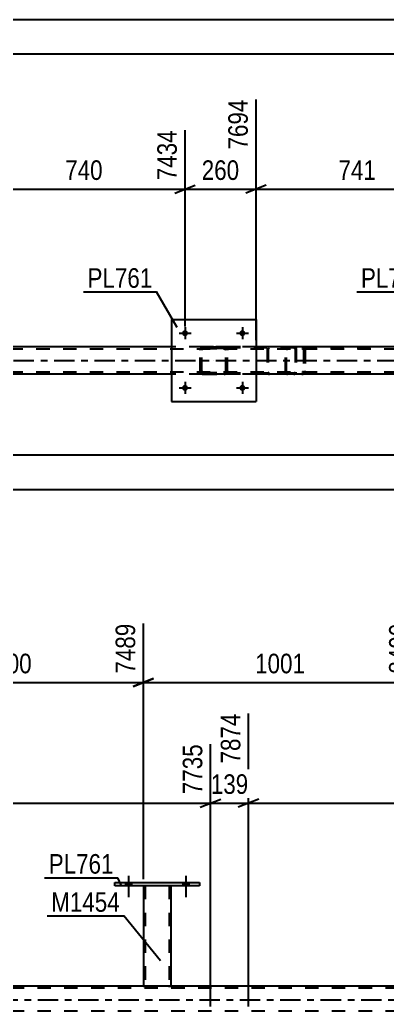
# Model space of a CAD drawing. Header units: millimetres. Extents: x 0 to 841, y 0 to 594.
# Drawn here: x 349.6 to 403.4, y 449 to 594 of the extents above; entities that cross this region are included whole.
import ezdxf

# ---------------------------------------------------------------- set-up
doc = ezdxf.new("R2010")
doc.units = ezdxf.units.MM
doc.linetypes.add('DXK_LINE_DOT2', pattern=[3.9198, 1.9599, -1.9599])
doc.linetypes.add('DXK_LINE_DOT3', pattern=[5.9187, 2.979, -0.9799, 0.9799, -0.9799])
doc.styles.add('Arial Narrow', font='ARIALN.TTF', dxfattribs={"height": 0.2})

# ---------------------------------------------------------------- blocks, each defined once
blk = doc.blocks.new('Unknown-814553284-1133')
at = {"color": 5, "linetype": 'Continuous'}
for p, q in [((841, 594), (0, 594)), ((836, 589), (5, 589))]:
    blk.add_line(p, q, dxfattribs=at)
blk = doc.blocks.new('Part-814553284-2963 - 2913')
at = {"color": 7, "linetype": 'DXK_LINE_DOT2'}
for p, q in [((753.76, 545.84), (76.4, 545.84)), ((384.16, 546.16), (371.76, 546.16)), ((753.76, 542.48), (76.4, 542.48)), ((384.16, 542.16), (371.76, 542.16))]:
    blk.add_line(p, q, dxfattribs=at)
at = {"color": 2, "linetype": 'Continuous'}
for p, q in [((371.76, 546.16), (344.16, 546.16)), ((411.81, 546.16), (384.16, 546.16)), ((371.76, 542.16), (344.16, 542.16)), ((411.81, 542.16), (384.16, 542.16))]:
    blk.add_line(p, q, dxfattribs=at)
at = {"color": 7, "linetype": 'DXK_LINE_DOT3'}
blk.add_line((76.4, 544.16), (753.76, 544.16), dxfattribs=at)
blk = doc.blocks.new('Bolt-814553284-3011 - 2913')
at = {"linetype": 'Continuous'}
for points in [[(374.2, 548.16, -1), (373.32, 548.16, -1)], [(382.6, 548.16, -1), (381.72, 548.16, -1)]]:
    blk.add_hatch(color=1, dxfattribs=at).paths.add_polyline_path(points)
at = {"color": 1, "linetype": 'Continuous'}
for p, q in [((373.76, 549.04), (373.76, 547.28)), ((382.16, 549.04), (382.16, 547.28)), ((372.88, 548.16), (374.64, 548.16)), ((381.28, 548.16), (383.04, 548.16))]:
    blk.add_line(p, q, dxfattribs=at)
blk = doc.blocks.new('Bolt-814553284-3012 - 2913')
at = {"linetype": 'Continuous'}
for points in [[(374.2, 540.16, -1), (373.32, 540.16, -1)], [(382.6, 540.16, -1), (381.72, 540.16, -1)]]:
    blk.add_hatch(color=1, dxfattribs=at).paths.add_polyline_path(points)
at = {"color": 1, "linetype": 'Continuous'}
for p, q in [((373.76, 541.04), (373.76, 539.28)), ((382.16, 541.04), (382.16, 539.28)), ((372.88, 540.16), (374.64, 540.16)), ((381.28, 540.16), (383.04, 540.16))]:
    blk.add_line(p, q, dxfattribs=at)
blk = doc.blocks.new('Part-814553284-3097 - 2913')
at = {"color": 7, "linetype": 'DXK_LINE_DOT2'}
for p, q in [((375.96, 545.68), (375.99, 545.86)), ((375.99, 545.86), (375.96, 545.68)), ((375.96, 542.64), (375.96, 545.68)), ((376.2, 545.68), (376.21, 545.77)), ((376.21, 545.77), (376.2, 545.68)), ((376.2, 542.64), (376.2, 545.68)), ((376.21, 545.77), (376.27, 545.85)), ((376.27, 545.85), (376.21, 545.77)), ((376.25, 546.12), (376.44, 546.16)), ((376.44, 546.16), (376.25, 546.12)), ((376.27, 545.85), (376.34, 545.9)), ((376.34, 545.9), (376.27, 545.85)), ((376.34, 545.9), (376.44, 545.92)), ((376.44, 545.92), (376.34, 545.9)), ((376.44, 546.16), (379.48, 546.16)), ((376.44, 546.16), (376.44, 546.16)), ((376.44, 546.16), (379.48, 546.16)), ((376.44, 545.92), (379.48, 545.92)), ((376.44, 545.92), (376.44, 545.92)), ((379.48, 545.92), (376.44, 545.92)), ((379.48, 546.16), (379.48, 546.16)), ((379.48, 546.16), (379.66, 546.12)), ((379.66, 546.12), (379.48, 546.16)), ((379.48, 545.92), (379.48, 545.92)), ((379.48, 545.92), (379.57, 545.9)), ((379.57, 545.9), (379.48, 545.92)), ((379.57, 545.9), (379.65, 545.85)), ((379.65, 545.85), (379.57, 545.9)), ((379.65, 545.85), (379.7, 545.77)), ((379.7, 545.77), (379.65, 545.85)), ((379.7, 545.77), (379.72, 545.68)), ((379.72, 545.68), (379.7, 545.77)), ((379.72, 542.64), (379.72, 545.68)), ((379.92, 545.86), (379.96, 545.68)), ((379.96, 545.68), (379.92, 545.86)), ((379.96, 542.64), (379.96, 545.68)), ((375.99, 542.45), (375.96, 542.64)), ((375.96, 542.64), (375.99, 542.45)), ((376.21, 542.54), (376.2, 542.64)), ((376.2, 542.64), (376.21, 542.55)), ((376.21, 542.55), (376.27, 542.47)), ((376.27, 542.47), (376.21, 542.54)), ((376.34, 542.41), (376.27, 542.47)), ((376.27, 542.47), (376.34, 542.42)), ((376.34, 542.42), (376.44, 542.4)), ((376.44, 542.4), (376.34, 542.41)), ((376.44, 542.4), (379.48, 542.4)), ((376.44, 542.4), (376.44, 542.4)), ((376.44, 542.4), (379.48, 542.4)), ((379.48, 542.4), (379.57, 542.42)), ((379.57, 542.41), (379.48, 542.4)), ((379.48, 542.4), (379.48, 542.4)), ((379.65, 542.47), (379.57, 542.41)), ((379.57, 542.42), (379.65, 542.47)), ((379.65, 542.47), (379.7, 542.55)), ((379.7, 542.54), (379.65, 542.47)), ((379.72, 542.64), (379.7, 542.54)), ((379.7, 542.55), (379.72, 542.64)), ((379.96, 542.64), (379.92, 542.45)), ((379.92, 542.45), (379.96, 542.64)), ((376.44, 542.16), (376.25, 542.19)), ((376.25, 542.19), (376.44, 542.16)), ((376.44, 542.16), (379.48, 542.16)), ((376.44, 542.16), (376.44, 542.16)), ((376.44, 542.16), (379.48, 542.16)), ((379.66, 542.19), (379.48, 542.16)), ((379.48, 542.16), (379.66, 542.19)), ((379.48, 542.16), (379.48, 542.16))]:
    blk.add_line(p, q, dxfattribs=at)
at = {"color": 7, "linetype": 'DXK_LINE_DOT3'}
blk.add_line((377.96, 544.16), (377.96, 544.16), dxfattribs=at)
at = {"color": 7, "linetype": 'DXK_LINE_DOT2'}
for centre, start, end in [((376.44, 545.68), 112.5, 157.5), ((376.44, 545.68), 112.5, 157.5), ((379.48, 545.68), 22.5, 67.5), ((379.48, 545.68), 22.5, 67.5), ((376.44, 542.64), 202.5, 247.5), ((376.44, 542.64), 202.5, 247.5), ((379.48, 542.64), 292.5, 337.5), ((379.48, 542.64), 292.5, 337.5)]:
    blk.add_arc(centre, 0.48, start, end, dxfattribs=at)
blk = doc.blocks.new('Part-814553284-3096 - 2913')
at = {"color": 2, "linetype": 'Continuous'}
for p, q in [((371.76, 550.16), (371.76, 538.16)), ((371.76, 550.16), (384.16, 550.16)), ((384.16, 550.16), (384.16, 538.16)), ((371.76, 538.16), (384.16, 538.16))]:
    blk.add_line(p, q, dxfattribs=at)
blk = doc.blocks.new('Part-814553284-3114 - 2913')
at = {"color": 7, "linetype": 'DXK_LINE_DOT2'}
for p, q in [((388.52, 545.86), (388.5, 545.68)), ((388.5, 542.64), (388.5, 545.68)), ((388.58, 546.02), (388.52, 545.86)), ((388.67, 546.12), (388.58, 546.02)), ((388.64, 545.68), (388.65, 545.77)), ((388.64, 542.64), (388.64, 545.68)), ((388.65, 545.77), (388.67, 545.85)), ((388.77, 546.16), (388.67, 546.12)), ((388.67, 545.85), (388.72, 545.9)), ((388.72, 545.9), (388.77, 545.92)), ((400.93, 546.16), (388.77, 546.16)), ((400.93, 545.92), (388.77, 545.92)), ((390.05, 546.16), (390.05, 545.92)), ((391.05, 546.12), (390.86, 546.16)), ((390.86, 545.92), (390.96, 545.9)), ((390.96, 545.9), (391.04, 545.85)), ((391.04, 545.85), (391.09, 545.77)), ((391.09, 545.77), (391.11, 545.68)), ((391.11, 545.68), (391.11, 542.64)), ((391.35, 545.76), (391.33, 545.86)), ((391.36, 545.68), (391.35, 545.76)), ((391.36, 545.68), (391.36, 542.64)), ((388.5, 542.64), (388.52, 542.45)), ((388.52, 542.45), (388.58, 542.3)), ((388.65, 542.55), (388.64, 542.64)), ((388.67, 542.47), (388.65, 542.55)), ((388.72, 542.42), (388.67, 542.47)), ((388.77, 542.4), (388.72, 542.42)), ((400.93, 542.4), (388.77, 542.4)), ((390.05, 542.16), (390.05, 542.4)), ((390.96, 542.42), (390.86, 542.4)), ((391.04, 542.47), (390.96, 542.42)), ((391.09, 542.55), (391.04, 542.47)), ((391.11, 542.64), (391.09, 542.55)), ((391.33, 542.45), (391.35, 542.55)), ((391.35, 542.55), (391.36, 542.64)), ((388.58, 542.3), (388.67, 542.19)), ((388.67, 542.19), (388.77, 542.16)), ((400.93, 542.16), (388.77, 542.16)), ((390.86, 542.16), (391.05, 542.19))]:
    blk.add_line(p, q, dxfattribs=at)
for centre, start, end in [((390.88, 545.66), 23.8494, 68.8059), ((390.88, 542.65), 291.1941, 336.1506)]:
    blk.add_arc(centre, 0.492, start, end, dxfattribs=at)
blk = doc.blocks.new('Part-814553284-3128 - 2913')
at = {"color": 7, "linetype": 'DXK_LINE_DOT2'}
for p, q in [((389.71, 546.16), (374.38, 546.16)), ((389.71, 546), (374.38, 546)), ((385.82, 545.96), (385.79, 545.84)), ((385.79, 545.84), (385.79, 542.48)), ((385.96, 545.84), (385.97, 545.9)), ((385.96, 545.84), (385.96, 542.48)), ((385.97, 545.9), (386.01, 545.95)), ((386.13, 546.16), (386, 546.13)), ((386.01, 545.95), (386.04, 545.97)), ((386.04, 545.97), (386.07, 545.98)), ((386.07, 545.98), (386.13, 546)), ((389.84, 546.13), (389.71, 546.16)), ((389.71, 546), (389.77, 545.98)), ((389.77, 545.98), (389.83, 545.95)), ((389.83, 545.95), (389.86, 545.9)), ((389.86, 545.9), (389.88, 545.84)), ((389.88, 545.84), (389.88, 542.48)), ((390.05, 545.84), (390.02, 545.96)), ((390.05, 545.84), (390.05, 542.48)), ((385.79, 542.48), (385.82, 542.35)), ((385.97, 542.42), (385.96, 542.48)), ((386.01, 542.36), (385.97, 542.42)), ((386.01, 542.36), (386.04, 542.34)), ((389.83, 542.36), (389.77, 542.33)), ((389.86, 542.42), (389.83, 542.36)), ((389.88, 542.48), (389.86, 542.42)), ((390.02, 542.35), (390.05, 542.48)), ((389.71, 542.32), (374.38, 542.32)), ((389.71, 542.16), (374.38, 542.16)), ((386, 542.18), (386.13, 542.16)), ((386.04, 542.34), (386.07, 542.33)), ((386.07, 542.33), (386.13, 542.32)), ((389.77, 542.33), (389.71, 542.32)), ((389.71, 542.16), (389.84, 542.18))]:
    blk.add_line(p, q, dxfattribs=at)
for centre, start, end in [((389.72, 545.82), 24.32, 69.2417), ((386.12, 542.49), 204.32, 249.2417), ((389.72, 542.49), 290.7583, 335.68)]:
    blk.add_arc(centre, 0.331, start, end, dxfattribs=at)
blk = doc.blocks.new('Part-814553284-4038 - 3941')
at = {"color": 2, "linetype": 'Continuous'}
for p, q in [((367.66, 452.66), (331.66, 452.66)), ((407.71, 452.66), (371.66, 452.66))]:
    blk.add_line(p, q, dxfattribs=at)
at = {"color": 7, "linetype": 'DXK_LINE_DOT2'}
for p, q in [((371.66, 452.66), (367.66, 452.66)), ((789.21, 452.34), (68.1, 452.34)), ((789.21, 448.98), (68.1, 448.98))]:
    blk.add_line(p, q, dxfattribs=at)
at = {"color": 7, "linetype": 'DXK_LINE_DOT3'}
blk.add_line((68.1, 450.66), (789.21, 450.66), dxfattribs=at)
blk = doc.blocks.new('Bolt-814553284-4197 - 3941')
at = {"linetype": 'Continuous'}
for points in [[(365.02, 467.31), (365.9, 467.31), (365.9, 467.79), (365.02, 467.79)], [(373.42, 467.31), (374.3, 467.31), (374.3, 467.79), (373.42, 467.79)]]:
    blk.add_hatch(color=1, dxfattribs=at).paths.add_polyline_path(points)
at = {"color": 1, "linetype": 'Continuous'}
for p, q in [((365.46, 468.79), (365.46, 465.67)), ((373.86, 468.79), (373.86, 465.67)), ((365.02, 467.79), (365.02, 467.31)), ((365.9, 467.79), (365.9, 467.31)), ((373.42, 467.79), (373.42, 467.31)), ((374.3, 467.79), (374.3, 467.31))]:
    blk.add_line(p, q, dxfattribs=at)
blk = doc.blocks.new('Bolt-814553284-4198 - 3941')
at = {"linetype": 'Continuous'}
for points in [[(365.02, 467.31), (365.9, 467.31), (365.9, 467.79), (365.02, 467.79)], [(373.42, 467.31), (374.3, 467.31), (374.3, 467.79), (373.42, 467.79)]]:
    blk.add_hatch(color=1, dxfattribs=at).paths.add_polyline_path(points)
at = {"color": 1, "linetype": 'Continuous'}
for p, q in [((365.46, 468.79), (365.46, 465.67)), ((373.86, 468.79), (373.86, 465.67)), ((365.02, 467.79), (365.02, 467.31)), ((365.9, 467.79), (365.9, 467.31)), ((373.42, 467.79), (373.42, 467.31)), ((374.3, 467.79), (374.3, 467.31))]:
    blk.add_line(p, q, dxfattribs=at)
blk = doc.blocks.new('Part-814553284-4336 - 3941')
at = {"color": 2, "linetype": 'Continuous'}
for p, q in [((363.46, 467.79), (375.86, 467.79)), ((363.46, 467.31), (363.46, 467.79)), ((375.86, 467.31), (363.46, 467.31)), ((375.86, 467.79), (375.86, 467.31))]:
    blk.add_line(p, q, dxfattribs=at)
blk = doc.blocks.new('Part-814553284-4353 - 3941')
at = {"color": 2, "linetype": 'Continuous'}
for p, q in [((367.66, 467.31), (367.66, 452.66)), ((371.66, 467.31), (371.66, 452.66)), ((367.69, 452.66), (367.66, 452.66)), ((367.8, 452.66), (367.69, 452.66)), ((367.95, 452.66), (367.8, 452.66)), ((371.36, 452.66), (367.95, 452.66)), ((371.52, 452.66), (371.36, 452.66)), ((371.62, 452.66), (371.52, 452.66)), ((371.66, 452.66), (371.62, 452.66))]:
    blk.add_line(p, q, dxfattribs=at)
at = {"color": 7, "linetype": 'DXK_LINE_DOT2'}
for p, q in [((367.66, 467.31), (367.66, 467.31)), ((367.66, 467.31), (367.66, 467.31)), ((367.66, 467.31), (367.66, 467.31)), ((367.69, 467.31), (367.66, 467.31)), ((367.66, 467.31), (367.69, 467.31)), ((367.8, 467.31), (367.69, 467.31)), ((367.69, 467.31), (367.8, 467.31)), ((367.95, 467.31), (367.8, 467.31)), ((367.8, 467.31), (367.95, 467.31)), ((367.9, 467.31), (367.9, 467.31)), ((367.9, 467.31), (367.9, 452.66)), ((367.91, 467.31), (367.9, 467.31)), ((367.9, 467.31), (367.91, 467.31)), ((367.97, 467.31), (367.91, 467.31)), ((367.91, 467.31), (367.97, 467.31)), ((371.36, 467.31), (367.95, 467.31)), ((371.36, 467.31), (367.95, 467.31)), ((371.27, 467.31), (367.97, 467.31)), ((367.97, 467.31), (368.04, 467.31)), ((371.35, 467.31), (368.04, 467.31)), ((371.35, 467.31), (371.27, 467.31)), ((371.4, 467.31), (371.35, 467.31)), ((371.35, 467.31), (371.4, 467.31)), ((371.36, 467.31), (371.52, 467.31)), ((371.52, 467.31), (371.36, 467.31)), ((371.42, 467.31), (371.4, 467.31)), ((371.4, 467.31), (371.42, 467.31)), ((371.42, 467.31), (371.42, 467.31)), ((371.42, 467.31), (371.42, 452.66)), ((371.52, 467.31), (371.62, 467.31)), ((371.62, 467.31), (371.52, 467.31)), ((371.62, 467.31), (371.66, 467.31)), ((371.66, 467.31), (371.62, 467.31)), ((371.66, 467.31), (371.66, 467.31)), ((371.66, 467.31), (371.66, 467.31)), ((371.66, 467.31), (371.66, 467.31)), ((367.66, 452.66), (367.69, 452.66)), ((367.69, 452.66), (367.8, 452.66)), ((367.8, 452.66), (367.95, 452.66)), ((367.91, 452.66), (367.9, 452.66)), ((367.9, 452.66), (367.91, 452.66)), ((367.97, 452.66), (367.91, 452.66)), ((367.91, 452.66), (367.97, 452.66)), ((371.36, 452.66), (367.95, 452.66)), ((371.27, 452.66), (367.97, 452.66)), ((367.97, 452.66), (368.04, 452.66)), ((371.4, 452.66), (368.04, 452.66)), ((371.35, 452.66), (371.27, 452.66)), ((371.4, 452.66), (371.35, 452.66)), ((371.36, 452.66), (371.52, 452.66)), ((371.42, 452.66), (371.4, 452.66)), ((371.4, 452.66), (371.42, 452.66)), ((371.52, 452.66), (371.62, 452.66)), ((371.62, 452.66), (371.66, 452.66))]:
    blk.add_line(p, q, dxfattribs=at)
blk = doc.blocks.new('StraightDimension-814553284-21554 - 2913')
at = {"color": 7, "linetype": 'Continuous'}
for p, q in [((384.16, 547.16), (384.16, 582.34)), ((373.76, 549.16), (373.76, 577.84)), ((372.26, 568.63), (375.26, 569.83)), ((373.76, 569.23), (384.16, 569.23)), ((385.66, 569.83), (382.66, 568.63))]:
    blk.add_line(p, q, dxfattribs=at)
at = {"color": 0}
blk.add_wipeout([(382.3, 569.98), (382.3, 574.18), (375.61, 574.18), (375.61, 569.98)], dxfattribs=at)
at = {"color": 3, "style": 'Arial Narrow'}
blk.add_text('260', height=2.863, dxfattribs=at).set_placement((376.21, 570.58))
at = {"color": 0, "linetype": 'Continuous'}
blk.add_wipeout([(383.56, 582.94), (379.36, 582.94), (379.36, 574.43), (383.56, 574.43)], dxfattribs=at)
at = {"color": 3, "linetype": 'Continuous', "style": 'Arial Narrow'}
blk.add_text('7694', height=2.863, rotation=90.0002, dxfattribs=at).set_placement((382.96, 575.03))
blk = doc.blocks.new('StraightDimension-814553284-3350 - 2913')
at = {"color": 7, "linetype": 'Continuous'}
blk.add_line((76.4, 530.38), (789.21, 530.38), dxfattribs=at)
blk = doc.blocks.new('StraightDimension-814553284-3371 - 2913')
at = {"color": 7, "linetype": 'Continuous'}
blk.add_line((75.76, 525.31), (789.85, 525.31), dxfattribs=at)
blk = doc.blocks.new('StraightDimension-814553284-21553 - 2913')
at = {"color": 7, "linetype": 'Continuous'}
for p, q in [((384.16, 547.16), (384.16, 582.34)), ((413.81, 549.16), (413.81, 577.84)), ((385.66, 569.83), (382.66, 568.63)), ((384.16, 569.23), (413.81, 569.23)), ((412.31, 568.63), (415.31, 569.83))]:
    blk.add_line(p, q, dxfattribs=at)
at = {"color": 0}
blk.add_wipeout([(402.32, 569.98), (402.32, 574.18), (395.64, 574.18), (395.64, 569.98)], dxfattribs=at)
at = {"color": 3, "style": 'Arial Narrow'}
blk.add_text('741', height=2.863, dxfattribs=at).set_placement((396.24, 570.58))
at = {"color": 0, "linetype": 'Continuous'}
blk.add_wipeout([(413.21, 578.44), (409.01, 578.44), (409.01, 569.93), (413.21, 569.93)], dxfattribs=at)
at = {"color": 3, "linetype": 'Continuous', "style": 'Arial Narrow'}
blk.add_text('8435', height=2.863, rotation=90.0002, dxfattribs=at).set_placement((412.61, 570.53))
blk = doc.blocks.new('StraightDimension-814553284-21555 - 2913')
at = {"color": 7, "linetype": 'Continuous'}
for p, q in [((344.16, 547.16), (344.16, 582.34)), ((373.76, 549.16), (373.76, 577.84)), ((345.66, 569.83), (342.66, 568.63)), ((344.16, 569.23), (373.76, 569.23)), ((372.26, 568.63), (375.26, 569.83))]:
    blk.add_line(p, q, dxfattribs=at)
at = {"color": 0}
blk.add_wipeout([(362.3, 569.98), (362.3, 574.18), (355.61, 574.18), (355.61, 569.98)], dxfattribs=at)
at = {"color": 3, "style": 'Arial Narrow'}
blk.add_text('740', height=2.863, dxfattribs=at).set_placement((356.21, 570.58))
at = {"color": 0, "linetype": 'Continuous'}
blk.add_wipeout([(373.16, 578.44), (368.96, 578.44), (368.96, 569.93), (373.16, 569.93)], dxfattribs=at)
at = {"color": 3, "linetype": 'Continuous', "style": 'Arial Narrow'}
blk.add_text('7434', height=2.863, rotation=90.0002, dxfattribs=at).set_placement((372.56, 570.53))
blk = doc.blocks.new('StraightDimension-814553284-5438 - 3941')
at = {"color": 7, "linetype": 'Continuous'}
for p, q in [((383.06, 449.66), (383.06, 492.53)), ((462.62, 449.66), (462.62, 488.03)), ((384.56, 480.02), (381.56, 478.82)), ((461.12, 478.82), (464.12, 480.02)), ((383.06, 479.42), (462.62, 479.42))]:
    blk.add_line(p, q, dxfattribs=at)
at = {"color": 0}
blk.add_wipeout([(427.1, 480.17), (427.1, 484.37), (418.59, 484.37), (418.59, 480.17)], dxfattribs=at)
at = {"color": 3, "style": 'Arial Narrow'}
blk.add_text('1989', height=2.863, dxfattribs=at).set_placement((419.19, 480.77))
at = {"color": 0, "linetype": 'Continuous'}
blk.add_wipeout([(462.02, 488.63), (457.82, 488.63), (457.82, 480.12), (462.02, 480.12)], dxfattribs=at)
at = {"color": 3, "linetype": 'Continuous', "style": 'Arial Narrow'}
blk.add_text('9863', height=2.863, rotation=90.0002, dxfattribs=at).set_placement((461.42, 480.72))
blk = doc.blocks.new('StraightDimension-814553284-23668 - 3941')
at = {"color": 7, "linetype": 'Continuous'}
for p, q in [((327.66, 468.31), (327.66, 505.67)), ((367.66, 468.31), (367.66, 505.67)), ((329.16, 497.66), (326.16, 496.46)), ((366.16, 496.46), (369.16, 497.66)), ((327.66, 497.06), (367.66, 497.06))]:
    blk.add_line(p, q, dxfattribs=at)
at = {"color": 0}
blk.add_wipeout([(351.91, 497.81), (351.91, 502.01), (343.4, 502.01), (343.4, 497.81)], dxfattribs=at)
at = {"color": 3, "style": 'Arial Narrow'}
blk.add_text('1000', height=2.863, dxfattribs=at).set_placement((344, 498.41))
at = {"color": 0, "linetype": 'Continuous'}
blk.add_wipeout([(367.06, 506.27), (362.86, 506.27), (362.86, 497.76), (367.06, 497.76)], dxfattribs=at)
at = {"color": 3, "linetype": 'Continuous', "style": 'Arial Narrow'}
blk.add_text('7489', height=2.863, rotation=90.0002, dxfattribs=at).set_placement((366.46, 498.36))
blk = doc.blocks.new('StraightDimension-814553284-5457 - 3941')
at = {"color": 7, "linetype": 'Continuous'}
for p, q in [((383.06, 449.66), (383.06, 492.53)), ((377.49, 449.66), (377.49, 488.03)), ((375.99, 478.82), (378.99, 480.02)), ((384.56, 480.02), (381.56, 478.82)), ((377.49, 479.42), (383.06, 479.42))]:
    blk.add_line(p, q, dxfattribs=at)
at = {"color": 0}
blk.add_wipeout([(383.62, 480.17), (383.62, 484.37), (376.94, 484.37), (376.94, 480.17)], dxfattribs=at)
at = {"color": 3, "style": 'Arial Narrow'}
blk.add_text('139', height=2.863, dxfattribs=at).set_placement((377.54, 480.77))
at = {"color": 0, "linetype": 'Continuous'}
blk.add_wipeout([(382.46, 493.13), (378.26, 493.13), (378.26, 484.62), (382.46, 484.62)], dxfattribs=at)
at = {"color": 3, "linetype": 'Continuous', "style": 'Arial Narrow'}
blk.add_text('7874', height=2.863, rotation=90.0002, dxfattribs=at).set_placement((381.86, 485.22))
blk = doc.blocks.new('StraightDimension-814553284-5476 - 3941')
at = {"color": 7, "linetype": 'Continuous'}
for p, q in [((297.93, 449.66), (297.93, 492.53)), ((377.49, 449.66), (377.49, 488.03)), ((299.43, 480.02), (296.43, 478.82)), ((375.99, 478.82), (378.99, 480.02)), ((297.93, 479.42), (377.49, 479.42))]:
    blk.add_line(p, q, dxfattribs=at)
at = {"color": 0}
blk.add_wipeout([(341.97, 480.17), (341.97, 484.37), (333.45, 484.37), (333.45, 480.17)], dxfattribs=at)
at = {"color": 3, "style": 'Arial Narrow'}
blk.add_text('1989', height=2.863, dxfattribs=at).set_placement((334.05, 480.77))
at = {"color": 0, "linetype": 'Continuous'}
blk.add_wipeout([(376.89, 488.63), (372.69, 488.63), (372.69, 480.12), (376.89, 480.12)], dxfattribs=at)
at = {"color": 3, "linetype": 'Continuous', "style": 'Arial Narrow'}
blk.add_text('7735', height=2.863, rotation=90.0002, dxfattribs=at).set_placement((376.29, 480.72))
blk = doc.blocks.new('StraightDimension-814553284-23667 - 3941')
at = {"color": 7, "linetype": 'Continuous'}
for p, q in [((367.66, 468.31), (367.66, 505.67)), ((407.71, 468.31), (407.71, 505.67)), ((369.16, 497.66), (366.16, 496.46)), ((406.21, 496.46), (409.21, 497.66)), ((367.66, 497.06), (407.71, 497.06))]:
    blk.add_line(p, q, dxfattribs=at)
at = {"color": 0}
blk.add_wipeout([(391.94, 497.81), (391.94, 502.01), (383.43, 502.01), (383.43, 497.81)], dxfattribs=at)
at = {"color": 3, "style": 'Arial Narrow'}
blk.add_text('1001', height=2.863, dxfattribs=at).set_placement((384.03, 498.41))
at = {"color": 0, "linetype": 'Continuous'}
blk.add_wipeout([(407.11, 506.27), (402.91, 506.27), (402.91, 497.76), (407.11, 497.76)], dxfattribs=at)
at = {"color": 3, "linetype": 'Continuous', "style": 'Arial Narrow'}
blk.add_text('8490', height=2.863, rotation=90.0002, dxfattribs=at).set_placement((406.51, 498.36))
blk = doc.blocks.new('Mark-814553284-3086 - 2913')
at = {"color": 0}
blk.add_wipeout([(409.04, 554.8), (409.04, 557.8), (399.53, 557.8), (399.53, 554.8)], dxfattribs=at)
blk.add_wipeout([(409.04, 554.8), (409.04, 557.8), (399.53, 557.8), (399.53, 554.8)], dxfattribs=at)
at = {"color": 30, "linetype": 'Continuous'}
for p in [(398.93, 554.2), (412.64, 549.01)]:
    blk.add_line(p, (409.64, 554.2), dxfattribs=at)
at = {"color": 3, "style": 'Arial Narrow'}
blk.add_text('PL761', height=2.863, dxfattribs=at).set_placement((399.53, 554.8))
blk = doc.blocks.new('Mark-814553284-3092 - 2913')
at = {"color": 0}
blk.add_wipeout([(368.99, 554.8), (368.99, 557.8), (359.48, 557.8), (359.48, 554.8)], dxfattribs=at)
blk.add_wipeout([(368.99, 554.8), (368.99, 557.8), (359.48, 557.8), (359.48, 554.8)], dxfattribs=at)
at = {"color": 30, "linetype": 'Continuous'}
for p in [(358.88, 554.2), (372.59, 549.01)]:
    blk.add_line(p, (369.59, 554.2), dxfattribs=at)
at = {"color": 3, "style": 'Arial Narrow'}
blk.add_text('PL761', height=2.863, dxfattribs=at).set_placement((359.48, 554.8))
blk = doc.blocks.new('Mark-814553284-4332 - 3941')
at = {"color": 0}
blk.add_wipeout([(363.31, 469.1), (363.31, 472.1), (353.8, 472.1), (353.8, 469.1)], dxfattribs=at)
blk.add_wipeout([(363.31, 469.1), (363.31, 472.1), (353.8, 472.1), (353.8, 469.1)], dxfattribs=at)
at = {"color": 30, "linetype": 'Continuous'}
for p in [(353.2, 468.5), (364.42, 467.43)]:
    blk.add_line(p, (363.91, 468.5), dxfattribs=at)
at = {"color": 3, "style": 'Arial Narrow'}
blk.add_text('PL761', height=2.863, dxfattribs=at).set_placement((353.8, 469.1))
blk = doc.blocks.new('Mark-814553284-4349 - 3941')
at = {"color": 0}
blk.add_wipeout([(364.21, 463.52), (364.21, 466.52), (354.16, 466.52), (354.16, 463.52)], dxfattribs=at)
blk.add_wipeout([(364.21, 463.52), (364.21, 466.52), (354.16, 466.52), (354.16, 463.52)], dxfattribs=at)
at = {"color": 30, "linetype": 'Continuous'}
for p in [(353.56, 462.92), (370.18, 456.37)]:
    blk.add_line(p, (364.81, 462.92), dxfattribs=at)
at = {"color": 3, "style": 'Arial Narrow'}
blk.add_text('M1454', height=2.863, dxfattribs=at).set_placement((354.16, 463.52))

msp = doc.modelspace()

# ---------------------------------------------------------------- block references
for name in ['Unknown-814553284-1133', 'Part-814553284-3096 - 2913', 'Bolt-814553284-3011 - 2913', 'Part-814553284-2963 - 2913', 'Part-814553284-3128 - 2913', 'Part-814553284-3097 - 2913', 'Part-814553284-3114 - 2913', 'Bolt-814553284-3012 - 2913', 'Bolt-814553284-4197 - 3941', 'Bolt-814553284-4198 - 3941', 'Part-814553284-4336 - 3941', 'Part-814553284-4353 - 3941', 'Part-814553284-4038 - 3941']:
    msp.add_blockref(name, (0, 0))

# ---------------------------------------------------------------- next in the draw order: block references
for name in ['StraightDimension-814553284-21554 - 2913', 'StraightDimension-814553284-3350 - 2913', 'StraightDimension-814553284-23668 - 3941', 'StraightDimension-814553284-5438 - 3941']:
    msp.add_blockref(name, (0, 0))

# ---------------------------------------------------------------- next in the draw order: block references
for name in ['StraightDimension-814553284-21555 - 2913', 'StraightDimension-814553284-21553 - 2913', 'StraightDimension-814553284-3371 - 2913', 'StraightDimension-814553284-5457 - 3941']:
    msp.add_blockref(name, (0, 0))

# ---------------------------------------------------------------- next in the draw order: block references
for name in ['Mark-814553284-3092 - 2913', 'Mark-814553284-3086 - 2913', 'StraightDimension-814553284-5476 - 3941']:
    msp.add_blockref(name, (0, 0))

# ---------------------------------------------------------------- next in the draw order: block references
for name in ['StraightDimension-814553284-23667 - 3941', 'Mark-814553284-4332 - 3941', 'Mark-814553284-4349 - 3941']:
    msp.add_blockref(name, (0, 0))

doc.saveas('drawing.dxf')
